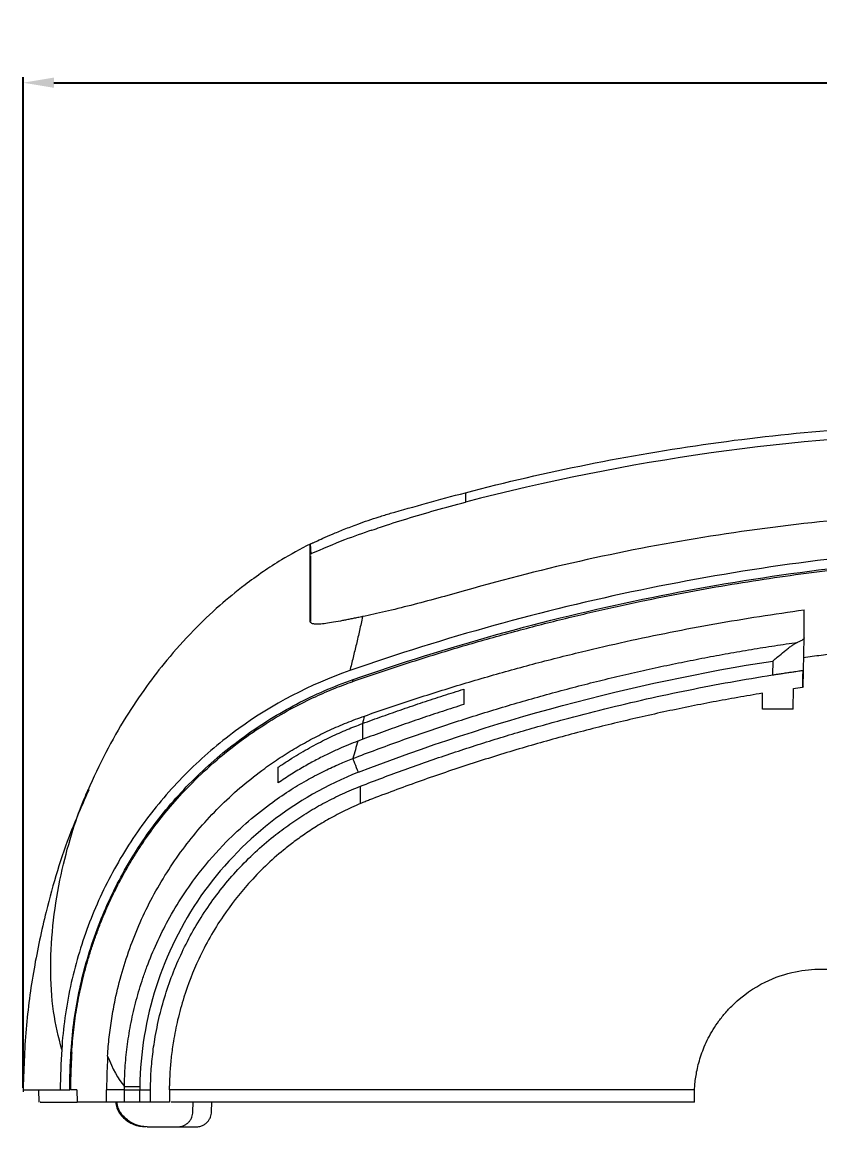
# Model space of a CAD drawing. Header units: inches. Extents: x 1424 to 4050, y 1126 to 1517.
# Drawn here: x 1908.19 to 1934.11, y 1423.61 to 1459.49 of the extents above; entities that cross this region are included whole.
import ezdxf

# ---------------------------------------------------------------- set-up
doc = ezdxf.new("R2010")
doc.units = ezdxf.units.IN
doc.header["$LTSCALE"] = 15
doc.styles.get("Standard").update_dxf_attribs({"font": 'txt', "bigfont": 'gbcbig.shx'})
doc.dimstyles.new('3', dxfattribs={"dimtxt": 3, "dimasz": 1, "dimexe": 0.18, "dimexo": 0.0625, "dimgap": 0.09, "dimtad": 0, "dimdsep": 46, "dimtxsty": 'Standard', "dimcen": 1, "dimclrd": 3, "dimclre": 3, "dimadec": 0, "dimazin": 2, "dimtfac": 1, "dimtofl": 0, "dimtmove": 0, "dimatfit": 3, "dimfxl": 1, "dimtolj": 1, "dimtzin": 0, "dimarcsym": 0})

# ---------------------------------------------------------------- blocks, each defined once
blk = doc.blocks.new('*D219')
at = {"color": 3, "lineweight": -2}
for p, q in [((1908.227, 1424.882), (1908.227, 1457.704)), ((1909.227, 1457.524), (1976.973, 1457.524)), ((2057.399, 1457.524), (1989.653, 1457.524)), ((2058.399, 1424.882), (2058.399, 1457.704))]:
    blk.add_line(p, q, dxfattribs=at)
at = {"color": 3}
for points in [[(1909.227, 1457.691), (1909.227, 1457.358), (1908.227, 1457.524)], [(2057.399, 1457.691), (2057.399, 1457.358), (2058.399, 1457.524)]]:
    blk.add_solid(points, dxfattribs=at)
at = {"layer": 'Defpoints', "color": 0}
for p in [(2058.399, 1457.524), (1908.227, 1424.82), (2058.399, 1424.82)]:
    blk.add_point(p, dxfattribs=at)
at = {"color": 0, "insert": (1983.313, 1457.524), "char_height": 3, "attachment_point": 5}
blk.add_mtext('\\A1;150.17', dxfattribs=at)

msp = doc.modelspace()

# ---------------------------------------------------------------- linework, layer by layer
at = {"color": 7, "linetype": 'Continuous', "lineweight": 15}
for p, q in [((1922.593, 1444.209), (1922.595, 1443.903)), ((1917.55, 1442.547), (1917.57, 1442.217)), ((1917.57, 1442.204), (1917.55, 1442.539)), ((1933.572, 1437.88), (1933.6, 1439.509)), ((1932.582, 1438.744), (1932.574, 1438.292)), ((1932.248, 1437.181), (1932.243, 1437.696)), ((1933.243, 1437.181), (1933.248, 1437.851)), ((1933.243, 1437.181), (1932.248, 1437.181)), ((1910.328, 1434.536), (1910.344, 1434.573)), ((1919.187, 1434.115), (1919.187, 1434.678)), ((1908.728, 1424.82), (1908.739, 1424.415)), ((1909.432, 1424.82), (1909.738, 1424.82)), ((1909.966, 1424.82), (1909.977, 1424.418)), ((1910.935, 1424.418), (1910.935, 1424.82)), ((1911.516, 1424.418), (1911.516, 1424.82)), ((1912.017, 1424.924), (1912.017, 1424.82)), ((1912.017, 1424.82), (1912.364, 1424.82)), ((1912.017, 1424.418), (1912.017, 1424.82)), ((1912.364, 1424.82), (1912.364, 1424.863)), ((1912.364, 1424.418), (1912.364, 1424.82)), ((1912.976, 1424.82), (1912.978, 1424.948)), ((1912.976, 1424.82), (1912.976, 1424.418)), ((1930.037, 1424.418), (1930.037, 1424.82)), ((1912.364, 1424.418), (1912.017, 1424.418)), ((1930.037, 1424.418), (1913.038, 1424.418)), ((1913.742, 1424.108), (1913.748, 1424.418)), ((1914.346, 1424.108), (1914.351, 1424.418)), ((1912.252, 1423.614), (1913.24, 1423.614)), ((1913.24, 1423.614), (1913.843, 1423.614))]:
    msp.add_line(p, q, dxfattribs=at)
at = {"color": 8, "linetype": 'Continuous', "lineweight": 15}
for p, q in [((1919.248, 1436.712), (1919.248, 1436.192)), ((1930.037, 1424.82), (1912.976, 1424.82))]:
    msp.add_line(p, q, dxfattribs=at)
at = {"color": 7, "linetype": 'Continuous', "lineweight": 15}
for points, knots in [([(1922.593, 1444.209), (1925.218, 1444.898), (1927.882, 1445.432), (1933.255, 1446.186), (1935.959, 1446.404), (1938.673, 1446.462)], [0, 0, 0, 0, 0.5, 0.5, 1, 1, 1, 1]), ([(1920.162, 1443.54), (1920.537, 1443.647), (1920.928, 1443.758), (1921.742, 1443.982), (1922.167, 1444.097), (1922.593, 1444.209)], [0, 0, 0, 0, 0.5, 0.5, 1, 1, 1, 1]), ([(1919.559, 1442.994), (1919.649, 1443.025), (1919.988, 1443.146), (1920.687, 1443.366), (1921.616, 1443.642), (1922.269, 1443.816), (1922.595, 1443.903)], [0, 0, 0, 0, 0.1071212, 0.4047592, 0.702454, 1, 1, 1, 1]), ([(1917.55, 1442.547), (1917.551, 1442.547), (1917.552, 1442.546), (1917.565, 1442.55), (1917.584, 1442.558), (1917.611, 1442.57), (1917.647, 1442.586), (1917.69, 1442.605), (1917.781, 1442.647), (1917.955, 1442.726), (1918.263, 1442.862), (1918.644, 1443.02), (1919.041, 1443.173), (1919.428, 1443.31), (1919.782, 1443.427), (1920.036, 1443.502), (1920.162, 1443.54)], [0, 0, 0, 0, 0.0354165, 0.0708244, 0.1062967, 0.1419058, 0.1777231, 0.2138183, 0.2502592, 0.373839, 0.4996653, 0.6246115, 0.7500868, 0.8341734, 0.917279, 1, 1, 1, 1]), ([(1938.673, 1443.577), (1935.952, 1443.481), (1933.248, 1443.221), (1927.87, 1442.371), (1925.21, 1441.782), (1922.593, 1441.034)], [0, 0, 0, 0, 0.5, 0.5, 1, 1, 1, 1]), ([(1919.559, 1442.994), (1919.26, 1442.891), (1918.579, 1442.656), (1917.933, 1442.377), (1917.57, 1442.22)], [0, 0, 0, 0, 0.439135, 1, 1, 1, 1]), ([(1917.553, 1442.542), (1917.235, 1442.376), (1916.701, 1442.097), (1915.977, 1441.615), (1915.291, 1441.118), (1914.525, 1440.484), (1913.689, 1439.683), (1912.916, 1438.817), (1912.195, 1437.882), (1911.532, 1436.888), (1910.885, 1435.769), (1910.513, 1434.953), (1910.323, 1434.538)], [0, 0, 0, 0, 0.061052, 0.10285, 0.153325, 0.237913, 0.344373, 0.47395, 0.586822, 0.7135, 0.854351, 1, 1, 1, 1]), ([(1917.55, 1440.041), (1917.55, 1440.137), (1917.55, 1440.315), (1917.55, 1440.549), (1917.55, 1440.763), (1917.55, 1440.962), (1917.55, 1441.153), (1917.55, 1441.339), (1917.55, 1441.52), (1917.55, 1441.695), (1917.551, 1441.852), (1917.55, 1442.057), (1917.552, 1442.272), (1917.551, 1442.455), (1917.551, 1442.503), (1917.551, 1442.524)], [0, 0, 0, 0, 0.062617, 0.11622, 0.166538, 0.223462, 0.276738, 0.331435, 0.396524, 0.460389, 0.525804, 0.58975, 0.740312, 0.884708, 1, 1, 1, 1]), ([(1937.992, 1442.395), (1934.735, 1442.163), (1931.5, 1441.714), (1925.078, 1440.383), (1921.928, 1439.51), (1918.84, 1438.431)], [0, 0, 0, 0, 0.5, 0.5, 1, 1, 1, 1]), ([(1917.57, 1440.025), (1917.57, 1440.328), (1917.57, 1441.045), (1917.57, 1441.69), (1917.57, 1442.128), (1917.57, 1442.151), (1917.57, 1442.158)], [0, 0, 0, 0, 0.233851, 0.5543, 0.874762, 1, 1, 1, 1]), ([(1918.92, 1438.072), (1919.179, 1438.162), (1919.696, 1438.341), (1920.474, 1438.599), (1921.253, 1438.848), (1922.033, 1439.088), (1922.814, 1439.319), (1923.596, 1439.541), (1924.379, 1439.754), (1925.163, 1439.958), (1925.948, 1440.153), (1926.733, 1440.34), (1927.519, 1440.517), (1928.505, 1440.728), (1929.691, 1440.964), (1931.076, 1441.211), (1932.458, 1441.431), (1933.835, 1441.623), (1935.209, 1441.788), (1936.577, 1441.928), (1937.489, 1441.999), (1937.943, 1442.035)], [0, 0, 0, 0, 0.042193, 0.084278, 0.12626, 0.168141, 0.209927, 0.25162, 0.293224, 0.334743, 0.376181, 0.417541, 0.458827, 0.500043, 0.572591, 0.644731, 0.716483, 0.787867, 0.858902, 0.929606, 1, 1, 1, 1]), ([(1918.945, 1438.141), (1922.015, 1439.215), (1925.16, 1440.087), (1931.542, 1441.411), (1934.772, 1441.859), (1938.01, 1442.09)], [0, 0, 0, 0, 0.5, 0.5, 1, 1, 1, 1]), ([(1922.593, 1441.034), (1922.289, 1440.947), (1921.99, 1440.863), (1921.399, 1440.703), (1921.106, 1440.625), (1920.246, 1440.406), (1919.723, 1440.281), (1919.253, 1440.186)], [0, 0, 0, 0, 0.25, 0.25, 0.5, 0.5, 1, 1, 1, 1]), ([(1919.312, 1436.957), (1919.57, 1437.046), (1920.086, 1437.226), (1920.863, 1437.484), (1921.643, 1437.734), (1922.425, 1437.975), (1923.209, 1438.207), (1923.995, 1438.43), (1924.784, 1438.644), (1925.574, 1438.849), (1926.581, 1439.098), (1927.805, 1439.381), (1929.248, 1439.683), (1930.696, 1439.955), (1932.146, 1440.199), (1933.115, 1440.337), (1933.6, 1440.406)], [0, 0, 0, 0, 0.055752, 0.111439, 0.167068, 0.222647, 0.278182, 0.333679, 0.389147, 0.444592, 0.50002, 0.600284, 0.700371, 0.800325, 0.900188, 1, 1, 1, 1]), ([(1933.6, 1439.5), (1933.6, 1439.653), (1933.6, 1439.963), (1933.6, 1440.257), (1933.6, 1440.406)], [0, 0, 0, 0, 0.492974, 1, 1, 1, 1]), ([(1919.253, 1440.186), (1919.201, 1440.175), (1919.096, 1440.153), (1918.946, 1440.123), (1918.803, 1440.094), (1918.666, 1440.067), (1918.471, 1440.029), (1918.237, 1439.987), (1917.994, 1439.951), (1917.799, 1439.936), (1917.673, 1439.943), (1917.598, 1439.965), (1917.558, 1439.996), (1917.553, 1440.026), (1917.55, 1440.041)], [0, 0, 0, 0, 0.049995, 0.100009, 0.150128, 0.200443, 0.251042, 0.375631, 0.500577, 0.625283, 0.749595, 0.833466, 0.916755, 1, 1, 1, 1]), ([(1919.253, 1440.186), (1919.237, 1440.112), (1919.205, 1439.966), (1919.155, 1439.741), (1919.104, 1439.517), (1919.052, 1439.295), (1918.999, 1439.074), (1918.946, 1438.857), (1918.894, 1438.644), (1918.857, 1438.501), (1918.84, 1438.431)], [0, 0, 0, 0, 0.143385, 0.281493, 0.414341, 0.54194, 0.664301, 0.78143, 0.893329, 1, 1, 1, 1]), ([(1933.6, 1439.5), (1933.599, 1439.494), (1933.598, 1439.483), (1933.585, 1439.463), (1933.562, 1439.44), (1933.523, 1439.414), (1933.468, 1439.385), (1933.417, 1439.364), (1933.391, 1439.353)], [0, 0, 0, 0, 0.126563, 0.26867, 0.426937, 0.60171, 0.792931, 1, 1, 1, 1]), ([(1918.941, 1435.579), (1919.194, 1435.676), (1919.699, 1435.869), (1920.461, 1436.146), (1921.222, 1436.414), (1921.985, 1436.672), (1922.748, 1436.92), (1923.511, 1437.157), (1924.275, 1437.385), (1925.038, 1437.602), (1925.802, 1437.81), (1926.565, 1438.008), (1927.327, 1438.196), (1928.089, 1438.374), (1928.85, 1438.543), (1929.61, 1438.701), (1930.369, 1438.851), (1931.126, 1438.991), (1931.882, 1439.121), (1932.637, 1439.243), (1933.14, 1439.316), (1933.391, 1439.353)], [0, 0, 0, 0, 0.054308, 0.108442, 0.1624, 0.21618, 0.269779, 0.323195, 0.376426, 0.42947, 0.482324, 0.534987, 0.587456, 0.639729, 0.691805, 0.74368, 0.795355, 0.846826, 0.898091, 0.94915, 1, 1, 1, 1]), ([(1932.582, 1438.744), (1932.607, 1438.766), (1932.679, 1438.827), (1932.82, 1438.948), (1932.974, 1439.074), (1933.111, 1439.18), (1933.213, 1439.253), (1933.306, 1439.314), (1933.364, 1439.341), (1933.391, 1439.353)], [0, 0, 0, 0, 0.090921, 0.249991, 0.499465, 0.634252, 0.74955, 0.883509, 1, 1, 1, 1]), ([(1933.573, 1438.859), (1933.766, 1438.886), (1934.152, 1438.939), (1934.539, 1438.987), (1934.732, 1439.011)], [0, 0, 0, 0, 0.500012, 1, 1, 1, 1]), ([(1918.84, 1438.431), (1917.54, 1437.977), (1916.337, 1437.349), (1914.954, 1436.349), (1914.682, 1436.137), (1914.158, 1435.696), (1913.906, 1435.467), (1913.176, 1434.756), (1912.726, 1434.249), (1912.107, 1433.438), (1911.91, 1433.16), (1911.535, 1432.586), (1911.358, 1432.29), (1910.862, 1431.393), (1910.578, 1430.776), (1910.101, 1429.503), (1909.908, 1428.847), (1909.619, 1427.499), (1909.524, 1426.817), (1909.48, 1426.128)], [0, 0, 0, 0, 0.25, 0.25, 0.3125, 0.3125, 0.375, 0.375, 0.5, 0.5, 0.5625, 0.5625, 0.625, 0.625, 0.75, 0.75, 0.875, 0.875, 1, 1, 1, 1]), ([(1932.574, 1438.292), (1932.598, 1438.296), (1932.658, 1438.306), (1932.768, 1438.323), (1932.913, 1438.345), (1933.061, 1438.367), (1933.204, 1438.388), (1933.327, 1438.406), (1933.431, 1438.421), (1933.508, 1438.432), (1933.538, 1438.437), (1933.552, 1438.439)], [0, 0, 0, 0, 0.054051, 0.136629, 0.250228, 0.389382, 0.500165, 0.634826, 0.764022, 0.886116, 1, 1, 1, 1]), ([(1909.785, 1426.099), (1909.828, 1426.773), (1909.921, 1427.439), (1910.206, 1428.757), (1910.396, 1429.401), (1910.863, 1430.647), (1911.14, 1431.252), (1911.783, 1432.422), (1912.153, 1432.99), (1912.961, 1434.049), (1913.402, 1434.544), (1914.117, 1435.238), (1914.364, 1435.462), (1914.876, 1435.892), (1915.142, 1436.099), (1915.955, 1436.687), (1916.521, 1437.037), (1917.697, 1437.653), (1918.309, 1437.919), (1918.945, 1438.141)], [0, 0, 0, 0, 0.125, 0.125, 0.25, 0.25, 0.375, 0.375, 0.5, 0.5, 0.625, 0.625, 0.6875, 0.6875, 0.75, 0.75, 0.875, 0.875, 1, 1, 1, 1]), ([(1909.805, 1426.034), (1909.813, 1426.157), (1909.83, 1426.403), (1909.868, 1426.773), (1909.917, 1427.145), (1909.977, 1427.519), (1910.047, 1427.894), (1910.129, 1428.271), (1910.222, 1428.649), (1910.327, 1429.027), (1910.444, 1429.406), (1910.573, 1429.784), (1910.714, 1430.162), (1910.867, 1430.538), (1911.032, 1430.913), (1911.21, 1431.286), (1911.401, 1431.656), (1911.605, 1432.023), (1911.822, 1432.387), (1912.051, 1432.746), (1912.295, 1433.101), (1912.611, 1433.531), (1913.046, 1434.072), (1913.66, 1434.744), (1914.444, 1435.487), (1915.314, 1436.182), (1916.188, 1436.769), (1916.97, 1437.221), (1917.687, 1437.577), (1918.328, 1437.856), (1918.733, 1438.004), (1918.92, 1438.072)], [0, 0, 0, 0, 0.022964, 0.046146, 0.069547, 0.093167, 0.117007, 0.141068, 0.165348, 0.189849, 0.21457, 0.239509, 0.264667, 0.290042, 0.315634, 0.341441, 0.367463, 0.393699, 0.420149, 0.446814, 0.473693, 0.500789, 0.547034, 0.603925, 0.671482, 0.749717, 0.812551, 0.869001, 0.91906, 0.962725, 1, 1, 1, 1]), ([(1919.187, 1434.678), (1919.427, 1434.771), (1919.908, 1434.956), (1920.632, 1435.222), (1921.36, 1435.481), (1922.09, 1435.73), (1922.823, 1435.971), (1923.559, 1436.203), (1924.297, 1436.426), (1925.039, 1436.64), (1925.981, 1436.901), (1927.127, 1437.197), (1928.479, 1437.516), (1929.838, 1437.805), (1931.202, 1438.067), (1932.116, 1438.217), (1932.574, 1438.292)], [0, 0, 0, 0, 0.055623, 0.11121, 0.166771, 0.222312, 0.277842, 0.333368, 0.388898, 0.444441, 0.500004, 0.600047, 0.700022, 0.799975, 0.899952, 1, 1, 1, 1]), ([(1919.248, 1436.712), (1919.465, 1436.792), (1919.901, 1436.951), (1920.557, 1437.181), (1921.216, 1437.405), (1921.879, 1437.622), (1922.323, 1437.761), (1922.545, 1437.831)], [0, 0, 0, 0, 0.199434, 0.399156, 0.599161, 0.799444, 1, 1, 1, 1]), ([(1932.243, 1437.696), (1931.976, 1437.651), (1931.44, 1437.562), (1930.638, 1437.415), (1929.836, 1437.258), (1929.035, 1437.09), (1928.233, 1436.912), (1927.432, 1436.723), (1926.631, 1436.523), (1925.832, 1436.313), (1925.033, 1436.091), (1924.235, 1435.859), (1923.438, 1435.616), (1922.643, 1435.361), (1921.849, 1435.096), (1921.057, 1434.82), (1920.266, 1434.533), (1919.742, 1434.333), (1919.479, 1434.233)], [0, 0, 0, 0, 0.061391, 0.122927, 0.18461, 0.246439, 0.308416, 0.37054, 0.432812, 0.495233, 0.557803, 0.620523, 0.683392, 0.746411, 0.809581, 0.872902, 0.936375, 1, 1, 1, 1]), ([(1922.545, 1437.831), (1922.545, 1437.748), (1922.545, 1437.585), (1922.545, 1437.417), (1922.545, 1437.333)], [0, 0, 0, 0, 0.503847, 1, 1, 1, 1]), ([(1933.546, 1437.894), (1933.554, 1437.903), (1933.57, 1437.92), (1933.572, 1437.935), (1933.573, 1437.942)], [0, 0, 0, 0, 0.517247, 1, 1, 1, 1]), ([(1922.545, 1437.333), (1922.313, 1437.259), (1921.85, 1437.111), (1921.157, 1436.88), (1920.467, 1436.641), (1919.78, 1436.395), (1919.324, 1436.224), (1919.096, 1436.139)], [0, 0, 0, 0, 0.199978, 0.399974, 0.599981, 0.799992, 1, 1, 1, 1]), ([(1910.972, 1425.916), (1910.979, 1426.019), (1910.992, 1426.223), (1911.022, 1426.529), (1911.059, 1426.834), (1911.104, 1427.139), (1911.156, 1427.443), (1911.256, 1427.945), (1911.429, 1428.64), (1911.717, 1429.514), (1912.066, 1430.364), (1912.476, 1431.184), (1912.945, 1431.972), (1913.643, 1432.968), (1914.65, 1434.114), (1915.74, 1435.032), (1916.576, 1435.61), (1917.096, 1435.933), (1917.629, 1436.23), (1918.176, 1436.5), (1918.736, 1436.745), (1919.12, 1436.886), (1919.312, 1436.957)], [0, 0, 0, 0, 0.0209017, 0.0418081, 0.0627325, 0.0836882, 0.1046885, 0.1257464, 0.1882998, 0.2510053, 0.313514, 0.3759841, 0.4385016, 0.500795, 0.624881, 0.7496609, 0.7915394, 0.8332258, 0.8748174, 0.9164119, 0.9581071, 1, 1, 1, 1]), ([(1916.515, 1435.296), (1916.613, 1435.362), (1916.807, 1435.492), (1917.099, 1435.675), (1917.387, 1435.845), (1917.671, 1436.002), (1917.949, 1436.147), (1918.222, 1436.281), (1918.488, 1436.403), (1918.747, 1436.516), (1919, 1436.619), (1919.166, 1436.681), (1919.248, 1436.712)], [0, 0, 0, 0, 0.115012, 0.226705, 0.335072, 0.440105, 0.541798, 0.640145, 0.735142, 0.826785, 0.915072, 1, 1, 1, 1]), ([(1919.096, 1436.14), (1918.996, 1436.101), (1918.787, 1436.02), (1918.462, 1435.881), (1918.113, 1435.719), (1917.74, 1435.531), (1917.346, 1435.314), (1916.933, 1435.066), (1916.657, 1434.881), (1916.515, 1434.786)], [0, 0, 0, 0, 0.109696, 0.230481, 0.362337, 0.505244, 0.659177, 0.824108, 1, 1, 1, 1]), ([(1911.517, 1424.921), (1911.519, 1425.034), (1911.524, 1425.262), (1911.544, 1425.604), (1911.574, 1425.951), (1911.616, 1426.301), (1911.669, 1426.653), (1911.734, 1427.009), (1911.811, 1427.367), (1911.9, 1427.727), (1912.002, 1428.088), (1912.117, 1428.45), (1912.388, 1429.214), (1912.927, 1430.399), (1913.816, 1431.754), (1914.952, 1433.049), (1915.98, 1433.931), (1916.911, 1434.561), (1917.479, 1434.898), (1918.007, 1435.174), (1918.488, 1435.398), (1918.797, 1435.522), (1918.941, 1435.579)], [0, 0, 0, 0, 0.024588, 0.0495, 0.074739, 0.100308, 0.126207, 0.15244, 0.179007, 0.20591, 0.233148, 0.260724, 0.288637, 0.409469, 0.543234, 0.639802, 0.783972, 0.836561, 0.88448, 0.927705, 0.966217, 1, 1, 1, 1]), ([(1919.118, 1435.13), (1919.08, 1435.226), (1919.038, 1435.335), (1918.972, 1435.503), (1918.95, 1435.559), (1918.941, 1435.579)], [0, 0, 0, 0, 0.5, 0.5, 1, 1, 1, 1]), ([(1916.515, 1434.786), (1916.515, 1434.873), (1916.515, 1435.046), (1916.515, 1435.213), (1916.515, 1435.296)], [0, 0, 0, 0, 0.504168, 1, 1, 1, 1]), ([(1919.118, 1435.13), (1917.069, 1434.335), (1915.261, 1432.916), (1912.747, 1429.309), (1912.042, 1427.12), (1912.017, 1424.924)], [0, 0, 0, 0, 0.5, 0.5, 1, 1, 1, 1]), ([(1910.365, 1434.564), (1910.163, 1434.115), (1909.611, 1432.884), (1909.018, 1430.905), (1908.555, 1428.745), (1908.287, 1426.785), (1908.245, 1425.434), (1908.224, 1424.751)], [0, 0, 0, 0, 0.157621, 0.431141, 0.616932, 0.806294, 1, 1, 1, 1]), ([(1912.364, 1424.863), (1912.366, 1424.969), (1912.37, 1425.181), (1912.389, 1425.499), (1912.417, 1425.817), (1912.454, 1426.134), (1912.525, 1426.607), (1912.652, 1427.231), (1912.868, 1427.996), (1913.139, 1428.743), (1913.465, 1429.467), (1913.842, 1430.163), (1914.412, 1431.048), (1915.245, 1432.072), (1916.184, 1432.927), (1916.948, 1433.493), (1917.48, 1433.841), (1918.031, 1434.155), (1918.598, 1434.438), (1918.99, 1434.598), (1919.187, 1434.678)], [0, 0, 0, 0, 0.0250832, 0.0501821, 0.0753205, 0.1005217, 0.125809, 0.1883856, 0.2511478, 0.3136695, 0.3761688, 0.4386601, 0.5009245, 0.6250859, 0.7496755, 0.8000054, 0.8500265, 0.8999147, 0.949847, 1, 1, 1, 1]), ([(1919.187, 1434.115), (1919.09, 1434.073), (1918.901, 1433.991), (1918.626, 1433.859), (1918.364, 1433.724), (1918.113, 1433.586), (1917.875, 1433.446), (1917.649, 1433.305), (1917.434, 1433.163), (1917.231, 1433.022), (1917.038, 1432.881), (1916.857, 1432.742), (1916.333, 1432.323), (1915.575, 1431.596), (1914.644, 1430.407), (1913.939, 1429.16), (1913.49, 1428.008), (1913.243, 1427.11), (1913.113, 1426.466), (1913.037, 1425.909), (1912.992, 1425.423), (1912.983, 1425.105), (1912.978, 1424.948)], [0, 0, 0, 0, 0.026859, 0.052906, 0.07814, 0.102561, 0.126167, 0.148956, 0.170927, 0.192079, 0.21241, 0.231918, 0.250603, 0.384465, 0.499895, 0.636583, 0.750077, 0.815723, 0.875183, 0.918312, 0.959904, 1, 1, 1, 1]), ([(1919.479, 1434.233), (1919.43, 1434.214), (1919.332, 1434.176), (1919.235, 1434.135), (1919.187, 1434.115)], [0, 0, 0, 0, 0.499752, 1, 1, 1, 1]), ([(1930.037, 1424.82), (1930.041, 1424.885), (1930.05, 1425.021), (1930.077, 1425.233), (1930.117, 1425.461), (1930.175, 1425.704), (1930.253, 1425.96), (1930.355, 1426.226), (1930.483, 1426.501), (1930.64, 1426.781), (1930.829, 1427.062), (1931.052, 1427.341), (1931.509, 1427.817), (1932.25, 1428.335), (1933.247, 1428.675), (1934.407, 1428.794), (1935.735, 1428.533), (1936.736, 1427.881), (1937.26, 1427.334), (1937.497, 1427.036), (1937.708, 1426.714), (1937.89, 1426.369), (1938.041, 1426.004), (1938.156, 1425.622), (1938.237, 1425.225), (1938.258, 1424.956), (1938.269, 1424.82)], [0, 0, 0, 0, 0.015648, 0.032722, 0.051222, 0.071149, 0.092502, 0.115282, 0.139487, 0.165119, 0.192176, 0.220659, 0.250567, 0.350365, 0.433681, 0.500464, 0.628373, 0.749524, 0.779527, 0.809903, 0.840653, 0.871775, 0.903271, 0.93514, 0.967383, 1, 1, 1, 1]), ([(1909.738, 1424.82), (1909.74, 1425.033), (1909.745, 1425.246), (1909.753, 1425.459), (1909.761, 1425.673), (1909.771, 1425.886), (1909.785, 1426.099)], [0, 0, 0, 0, 0.00063988, 0.00063988, 0.00063988, 0.001280255, 0.001280255, 0.001280255, 0.001280255]), ([(1909.805, 1426.034), (1909.794, 1425.832), (1909.772, 1425.427), (1909.765, 1425.022), (1909.762, 1424.82)], [0, 0, 0, 0, 0.500589, 1, 1, 1, 1]), ([(1909.805, 1426.034), (1909.801, 1426.044), (1909.796, 1426.058), (1909.79, 1426.081), (1909.786, 1426.093), (1909.785, 1426.099)], [0, 0, 0, 0, 0.498695, 0.748963, 1, 1, 1, 1]), ([(1910.972, 1425.916), (1910.963, 1425.733), (1910.944, 1425.368), (1910.938, 1425.002), (1910.935, 1424.82)], [0, 0, 0, 0, 0.501683, 1, 1, 1, 1]), ([(1908.234, 1424.82), (1908.231, 1424.82), (1908.186, 1424.82), (1908.345, 1424.82), (1908.711, 1424.82), (1909.192, 1424.82), (1909.432, 1424.82)], [0, 0, 0, 0, 0.025161, 0.349632, 0.674714, 1, 1, 1, 1]), ([(1911.516, 1424.82), (1911.472, 1424.82), (1911.367, 1424.821), (1911.21, 1424.82), (1911.061, 1424.819), (1910.972, 1424.819), (1910.935, 1424.82)], [0, 0, 0, 0, 0.2097407, 0.5000001, 0.7931761, 1, 1, 1, 1]), ([(1911.516, 1424.82), (1911.528, 1424.82), (1911.587, 1424.82), (1911.77, 1424.82), (1911.894, 1424.82), (1912.017, 1424.82)], [0, 0, 0, 0, 0.5, 0.5, 1, 1, 1, 1]), ([(1911.517, 1424.921), (1911.523, 1424.922), (1911.538, 1424.923), (1911.592, 1424.924), (1911.631, 1424.925), (1911.727, 1424.925), (1911.784, 1424.925), (1911.901, 1424.925), (1911.961, 1424.924), (1912.017, 1424.924)], [0, 0, 0, 0, 0.25, 0.25, 0.5, 0.5, 0.75, 0.75, 1, 1, 1, 1]), ([(1908.79, 1424.418), (1908.778, 1424.418), (1908.741, 1424.418), (1909.095, 1424.418), (1909.683, 1424.418), (1909.977, 1424.418)], [0, 0, 0, 0, 0.18048, 0.59027, 1, 1, 1, 1]), ([(1911.516, 1424.418), (1911.464, 1424.418), (1911.359, 1424.418), (1911.211, 1424.418), (1911.069, 1424.418), (1910.98, 1424.418), (1910.935, 1424.418)], [0, 0, 0, 0, 0.250008, 0.500008, 0.750004, 1, 1, 1, 1]), ([(1911.229, 1424.418), (1911.239, 1424.354), (1911.27, 1424.159), (1911.478, 1423.89), (1911.808, 1423.659), (1912.072, 1423.629), (1912.204, 1423.614)], [0, 0, 0, 0, 0.140893, 0.426939, 0.713036, 1, 1, 1, 1]), ([(1912.221, 1423.614), (1912.089, 1423.629), (1911.826, 1423.658), (1911.496, 1423.889), (1911.287, 1424.158), (1911.256, 1424.353), (1911.246, 1424.418)], [0, 0, 0, 0, 0.285948, 0.571998, 0.858104, 1, 1, 1, 1]), ([(1912.252, 1423.614), (1912.119, 1423.629), (1911.855, 1423.659), (1911.526, 1423.89), (1911.318, 1424.159), (1911.287, 1424.354), (1911.277, 1424.418)], [0, 0, 0, 0, 0.2869697, 0.5730714, 0.8591173, 1, 1, 1, 1]), ([(1912.017, 1424.418), (1911.996, 1424.418), (1911.955, 1424.418), (1911.894, 1424.418), (1911.826, 1424.418), (1911.751, 1424.418), (1911.677, 1424.418), (1911.614, 1424.418), (1911.565, 1424.418), (1911.53, 1424.418), (1911.521, 1424.418), (1911.516, 1424.418)], [0, 0, 0, 0, 0.082859, 0.165812, 0.250106, 0.373561, 0.500078, 0.623664, 0.75004, 0.874358, 1, 1, 1, 1]), ([(1912.976, 1424.418), (1912.909, 1424.418), (1912.788, 1424.418), (1912.626, 1424.418), (1912.503, 1424.418), (1912.42, 1424.418), (1912.379, 1424.418), (1912.364, 1424.418)], [0, 0, 0, 0, 0.328943, 0.59336, 0.793274, 0.928747, 1, 1, 1, 1]), ([(1913.24, 1423.614), (1913.261, 1423.615), (1913.302, 1423.616), (1913.364, 1423.628), (1913.435, 1423.651), (1913.515, 1423.691), (1913.594, 1423.755), (1913.66, 1423.833), (1913.706, 1423.921), (1913.736, 1424.014), (1913.74, 1424.076), (1913.742, 1424.108)], [0, 0, 0, 0, 0.079662, 0.159367, 0.240339, 0.368694, 0.500043, 0.628407, 0.759766, 0.879159, 1, 1, 1, 1]), ([(1913.843, 1423.614), (1913.864, 1423.615), (1913.905, 1423.616), (1913.967, 1423.628), (1914.038, 1423.651), (1914.118, 1423.691), (1914.197, 1423.755), (1914.263, 1423.833), (1914.309, 1423.921), (1914.339, 1424.014), (1914.343, 1424.076), (1914.346, 1424.108)], [0, 0, 0, 0, 0.079662, 0.159367, 0.240339, 0.368694, 0.500043, 0.628407, 0.759766, 0.879159, 1, 1, 1, 1])]:
    msp.add_open_spline(points, degree=3, knots=knots, dxfattribs=at)
for points in [[(1938.675, 1446.161), (1933.254, 1446.044), (1927.858, 1445.27), (1922.595, 1443.903)], [(1919.118, 1435.13), (1923.457, 1436.813), (1927.981, 1438.028), (1932.582, 1438.744)], [(1933.552, 1438.439), (1933.55, 1438.257), (1933.548, 1438.076), (1933.546, 1437.894)], [(1918.945, 1438.141), (1918.937, 1438.118), (1918.928, 1438.095), (1918.92, 1438.072)], [(1933.248, 1437.851), (1933.348, 1437.866), (1933.447, 1437.88), (1933.546, 1437.894)], [(1919.312, 1436.957), (1919.291, 1436.876), (1919.27, 1436.795), (1919.248, 1436.712)], [(1919.096, 1436.139), (1919.045, 1435.957), (1918.994, 1435.77), (1918.941, 1435.579)], [(1909.48, 1426.128), (1909.452, 1425.693), (1909.436, 1425.256), (1909.432, 1424.82)], [(1910.972, 1425.916), (1911.123, 1425.505), (1911.308, 1425.173), (1911.517, 1424.921)], [(1909.966, 1424.82), (1909.898, 1424.82), (1909.83, 1424.82), (1909.762, 1424.82)], [(1911.516, 1424.82), (1911.517, 1424.854), (1911.517, 1424.887), (1911.517, 1424.921)], [(1910.935, 1424.418), (1910.775, 1424.418), (1910.456, 1424.418), (1910.137, 1424.418), (1909.977, 1424.418)]]:
    msp.add_open_spline(points, degree=3, dxfattribs=at)
at = {"color": 8, "linetype": 'Continuous', "lineweight": 15}
msp.add_open_spline([(1909.48, 1426.128), (1909.379, 1426.526), (1909.178, 1427.323), (1909.095, 1428.799), (1909.189, 1430.337), (1909.443, 1431.83), (1909.788, 1433.124), (1910.107, 1434.046), (1910.275, 1434.418), (1910.328, 1434.536)], degree=3, knots=[0, 0, 0, 0, 0.154069, 0.308957, 0.464453, 0.619861, 0.774609, 0.928525, 1, 1, 1, 1], dxfattribs=at)

# ---------------------------------------------------------------- dimensions: what is measured, and where the dimension line sits
dim = msp.add_linear_dim(base=(2058.399, 1457.524), p1=(1908.227, 1424.82), p2=(2058.399, 1424.82), dimstyle='3')
dim.commit()
dim.dimension.update_dxf_attribs({"geometry": '*D219', "text_midpoint": (1983.313, 1457.524)})

doc.saveas('drawing.dxf')
